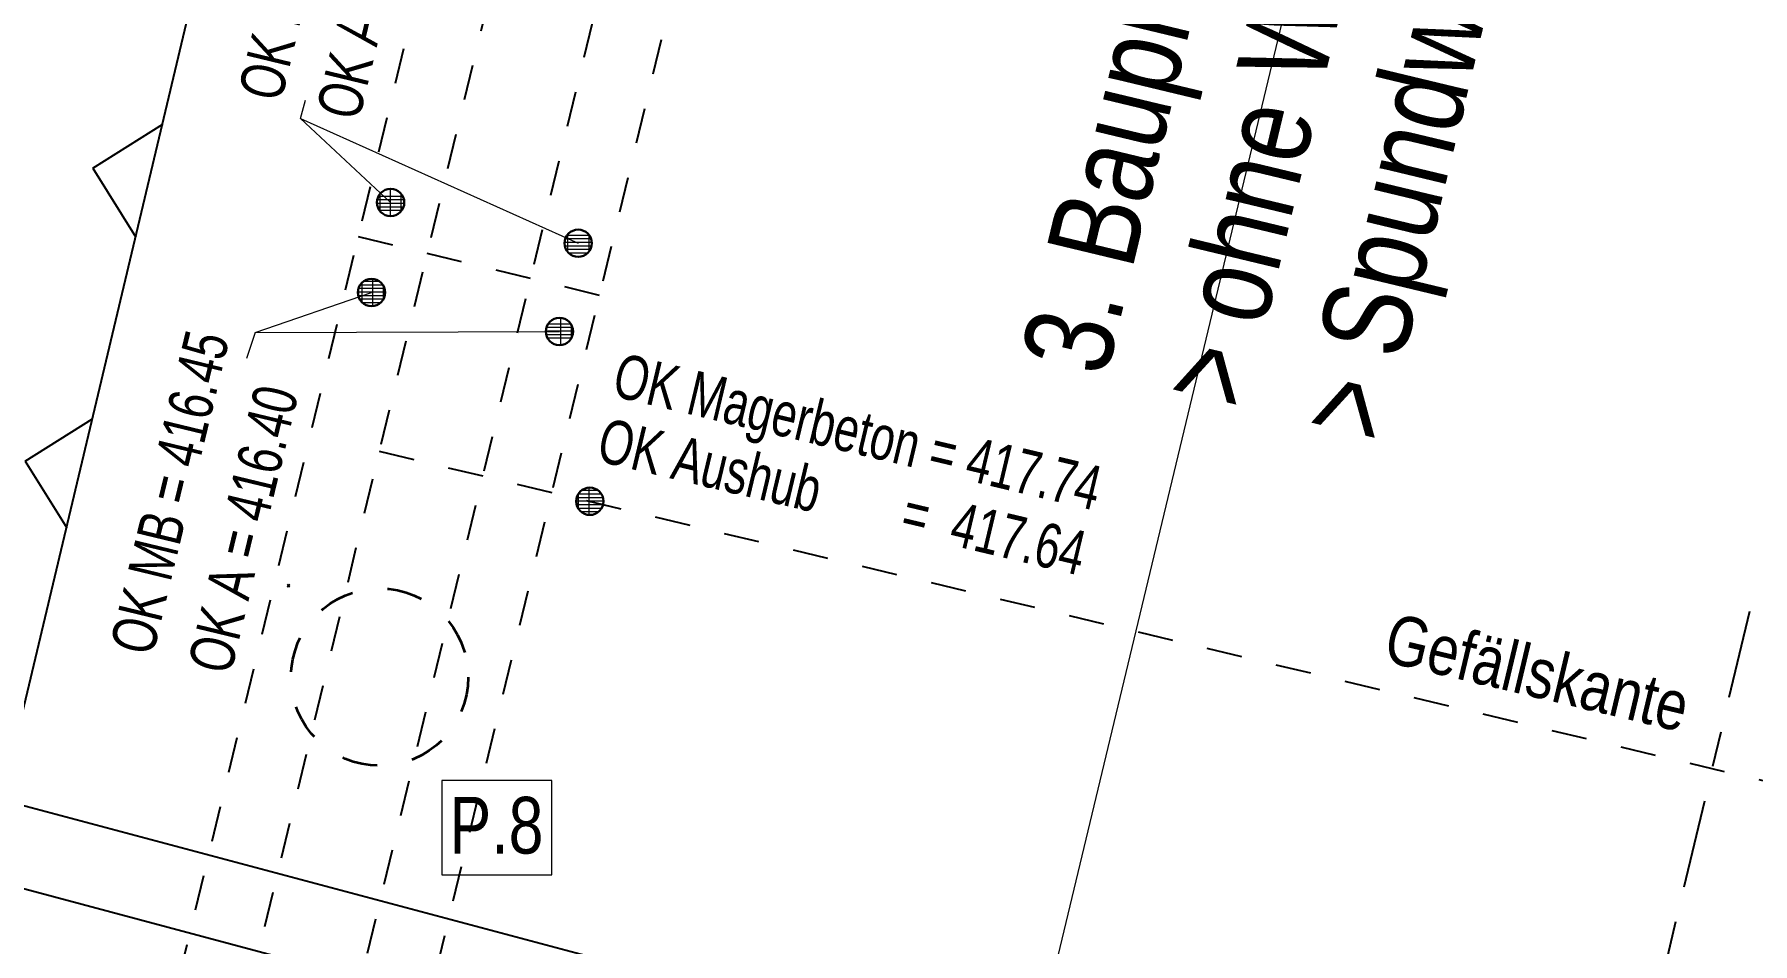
# Model space of a CAD drawing. Header units: metres. Extents: x 2681086.2 to 2681125.9, y 1225431.9 to 1225460.7.
# Drawn here: x 2681113.321 to 2681118.168, y 1225450.579 to 1225453.144 of the extents above; entities that cross this region are included whole.
import ezdxf

# ---------------------------------------------------------------- set-up
doc = ezdxf.new("R2010")
doc.units = ezdxf.units.M
for name, pattern in [('ACAD_ISO14W100_S12', [0.35, 0.25, -0.05, 0, -0.05]), ('ALL_S17', [0.025, 0, -0.025]), ('ALL_S19', [0.075, 0, -0.075]), ('AUSGEZOGEN', [0]), ('MITTE2_S7', [0.55, 0.375, -0.175]), ('STRICHLINIE2_S3', [0.125, 0.075, -0.05])]:
    doc.linetypes.add(name, pattern=pattern)
for name, color, linetype, lineweight in [('AXE', 4, 'MITTE2_S7', 18), ('Beton Ansicht', 252, 'AUSGEZOGEN', 25), ('Beton geschnitten', 8, 'AUSGEZOGEN', 25), ('Design', 250, 'AUSGEZOGEN', 18), ('Stahl', 252, 'AUSGEZOGEN', 18), ('Standard', 7, 'AUSGEZOGEN', 13), ('Text Waende', 7, 'AUSGEZOGEN', 18)]:
    doc.layers.add(name, color=color, linetype=linetype, lineweight=lineweight)
doc.styles.add('ARIAL', font='arial.ttf')
pattern_1 = [(0, (2680800.786, 1224999.838), (0, 0.01), []), (90, (2680800.786, 1224999.838), (-0.01, 0), [])]

msp = doc.modelspace()

# ---------------------------------------------------------------- hatches: boundary and pattern name
at = {"layer": 'Beton Ansicht', "transparency": 33554687}
h = msp.add_hatch(dxfattribs=at)
h.set_pattern_fill('MUSTER', color=256, scale=0.6, angle=302, style=0, pattern_type=2)
h.set_pattern_definition([(302, (2680802.439, 1224999.456), (0.8267804, -0.1908773), [0.6, -0.6]), (32, (2680802.439, 1224999.456), (0.1908773, 0.8267804), [0.6, -0.6])])
h.paths.add_polyline_path([(2681113.23, 1225450.985), (2681115.221, 1225459.361), (2681114.574, 1225459.502), (2681112.956, 1225454.441), (2681112.233, 1225452.548)], flags=0)
at = {"layer": 'Standard', "linetype": 'AUSGEZOGEN', "lineweight": 13, "transparency": 33554687}
h = msp.add_hatch(dxfattribs=at)
h.set_pattern_fill('SCHRAFFUR_10', scale=0.05, style=0, pattern_type=2)
h.set_pattern_definition(pattern_1)
h.paths.add_polyline_path([(2681114.294, 1225452.649), (2681114.293, 1225452.651), (2681114.292, 1225452.653), (2681114.291, 1225452.655), (2681114.29, 1225452.657), (2681114.289, 1225452.66), (2681114.288, 1225452.662), (2681114.288, 1225452.664), (2681114.288, 1225452.667), (2681114.288, 1225452.669), (2681114.288, 1225452.672), (2681114.288, 1225452.674), (2681114.288, 1225452.676), (2681114.289, 1225452.679), (2681114.289, 1225452.681), (2681114.29, 1225452.683), (2681114.291, 1225452.686), (2681114.292, 1225452.688), (2681114.293, 1225452.69), (2681114.294, 1225452.692), (2681114.296, 1225452.694), (2681114.297, 1225452.696), (2681114.299, 1225452.698), (2681114.301, 1225452.699), (2681114.303, 1225452.701), (2681114.305, 1225452.702), (2681114.307, 1225452.703), (2681114.309, 1225452.704), (2681114.311, 1225452.705), (2681114.313, 1225452.706), (2681114.316, 1225452.707), (2681114.318, 1225452.708), (2681114.32, 1225452.708), (2681114.323, 1225452.708), (2681114.325, 1225452.708), (2681114.328, 1225452.708), (2681114.33, 1225452.708), (2681114.332, 1225452.708), (2681114.335, 1225452.707), (2681114.337, 1225452.707), (2681114.339, 1225452.706), (2681114.342, 1225452.705), (2681114.344, 1225452.704), (2681114.346, 1225452.703), (2681114.348, 1225452.702), (2681114.35, 1225452.7), (2681114.352, 1225452.699), (2681114.353, 1225452.697), (2681114.355, 1225452.695), (2681114.357, 1225452.693), (2681114.358, 1225452.691), (2681114.359, 1225452.689), (2681114.36, 1225452.687), (2681114.361, 1225452.685), (2681114.362, 1225452.683), (2681114.363, 1225452.68), (2681114.364, 1225452.678), (2681114.364, 1225452.676), (2681114.364, 1225452.673), (2681114.364, 1225452.671), (2681114.364, 1225452.668), (2681114.364, 1225452.666), (2681114.364, 1225452.664), (2681114.363, 1225452.661), (2681114.363, 1225452.659), (2681114.362, 1225452.657), (2681114.361, 1225452.654), (2681114.36, 1225452.652), (2681114.359, 1225452.65), (2681114.358, 1225452.648), (2681114.356, 1225452.646), (2681114.355, 1225452.644), (2681114.353, 1225452.643), (2681114.351, 1225452.641), (2681114.349, 1225452.639), (2681114.347, 1225452.638), (2681114.345, 1225452.637), (2681114.343, 1225452.636), (2681114.341, 1225452.635), (2681114.339, 1225452.634), (2681114.336, 1225452.633), (2681114.334, 1225452.632), (2681114.332, 1225452.632), (2681114.329, 1225452.632), (2681114.327, 1225452.632), (2681114.324, 1225452.632), (2681114.322, 1225452.632), (2681114.32, 1225452.632), (2681114.317, 1225452.633), (2681114.315, 1225452.633), (2681114.313, 1225452.634), (2681114.31, 1225452.635), (2681114.308, 1225452.636), (2681114.306, 1225452.637), (2681114.304, 1225452.638), (2681114.302, 1225452.64), (2681114.3, 1225452.641), (2681114.299, 1225452.643), (2681114.297, 1225452.645), (2681114.295, 1225452.647)], flags=0)
h = msp.add_hatch(dxfattribs=at)
h.set_pattern_fill('SCHRAFFUR_10', scale=0.05, style=0, pattern_type=2)
h.set_pattern_definition(pattern_1)
h.paths.add_polyline_path([(2681114.823, 1225452.534), (2681114.822, 1225452.536), (2681114.821, 1225452.538), (2681114.82, 1225452.54), (2681114.819, 1225452.543), (2681114.818, 1225452.545), (2681114.817, 1225452.547), (2681114.817, 1225452.55), (2681114.817, 1225452.552), (2681114.817, 1225452.554), (2681114.817, 1225452.557), (2681114.817, 1225452.559), (2681114.817, 1225452.562), (2681114.818, 1225452.564), (2681114.818, 1225452.566), (2681114.819, 1225452.569), (2681114.82, 1225452.571), (2681114.821, 1225452.573), (2681114.822, 1225452.575), (2681114.823, 1225452.577), (2681114.825, 1225452.579), (2681114.826, 1225452.581), (2681114.828, 1225452.583), (2681114.83, 1225452.584), (2681114.832, 1225452.586), (2681114.834, 1225452.587), (2681114.836, 1225452.589), (2681114.838, 1225452.59), (2681114.84, 1225452.591), (2681114.842, 1225452.592), (2681114.845, 1225452.592), (2681114.847, 1225452.593), (2681114.849, 1225452.593), (2681114.852, 1225452.594), (2681114.854, 1225452.594), (2681114.857, 1225452.594), (2681114.859, 1225452.594), (2681114.861, 1225452.593), (2681114.864, 1225452.593), (2681114.866, 1225452.592), (2681114.868, 1225452.591), (2681114.871, 1225452.59), (2681114.873, 1225452.589), (2681114.875, 1225452.588), (2681114.877, 1225452.587), (2681114.879, 1225452.585), (2681114.881, 1225452.584), (2681114.882, 1225452.582), (2681114.884, 1225452.58), (2681114.886, 1225452.579), (2681114.887, 1225452.577), (2681114.888, 1225452.575), (2681114.889, 1225452.572), (2681114.89, 1225452.57), (2681114.891, 1225452.568), (2681114.892, 1225452.566), (2681114.893, 1225452.563), (2681114.893, 1225452.561), (2681114.893, 1225452.559), (2681114.893, 1225452.556), (2681114.893, 1225452.554), (2681114.893, 1225452.551), (2681114.893, 1225452.549), (2681114.892, 1225452.547), (2681114.892, 1225452.544), (2681114.891, 1225452.542), (2681114.89, 1225452.54), (2681114.889, 1225452.537), (2681114.888, 1225452.535), (2681114.887, 1225452.533), (2681114.885, 1225452.531), (2681114.884, 1225452.53), (2681114.882, 1225452.528), (2681114.88, 1225452.526), (2681114.878, 1225452.525), (2681114.876, 1225452.523), (2681114.874, 1225452.522), (2681114.872, 1225452.521), (2681114.87, 1225452.52), (2681114.868, 1225452.519), (2681114.865, 1225452.518), (2681114.863, 1225452.518), (2681114.861, 1225452.517), (2681114.858, 1225452.517), (2681114.856, 1225452.517), (2681114.853, 1225452.517), (2681114.851, 1225452.517), (2681114.849, 1225452.517), (2681114.846, 1225452.518), (2681114.844, 1225452.518), (2681114.842, 1225452.519), (2681114.839, 1225452.52), (2681114.837, 1225452.521), (2681114.835, 1225452.522), (2681114.833, 1225452.524), (2681114.831, 1225452.525), (2681114.829, 1225452.527), (2681114.827, 1225452.528), (2681114.826, 1225452.53), (2681114.824, 1225452.532)], flags=0)
h = msp.add_hatch(dxfattribs=at)
h.set_pattern_fill('SCHRAFFUR_10', scale=0.05, style=0, pattern_type=2)
h.set_pattern_definition(pattern_1)
h.paths.add_polyline_path([(2681114.251, 1225452.449), (2681114.249, 1225452.447), (2681114.248, 1225452.446), (2681114.246, 1225452.444), (2681114.244, 1225452.442), (2681114.242, 1225452.441), (2681114.241, 1225452.439), (2681114.24, 1225452.437), (2681114.238, 1225452.435), (2681114.237, 1225452.432), (2681114.236, 1225452.43), (2681114.235, 1225452.428), (2681114.235, 1225452.426), (2681114.234, 1225452.423), (2681114.234, 1225452.421), (2681114.234, 1225452.418), (2681114.234, 1225452.416), (2681114.234, 1225452.414), (2681114.234, 1225452.411), (2681114.234, 1225452.409), (2681114.235, 1225452.406), (2681114.235, 1225452.404), (2681114.236, 1225452.402), (2681114.237, 1225452.4), (2681114.238, 1225452.398), (2681114.24, 1225452.395), (2681114.241, 1225452.393), (2681114.242, 1225452.392), (2681114.244, 1225452.39), (2681114.246, 1225452.388), (2681114.248, 1225452.386), (2681114.249, 1225452.385), (2681114.251, 1225452.384), (2681114.254, 1225452.382), (2681114.256, 1225452.381), (2681114.258, 1225452.38), (2681114.26, 1225452.379), (2681114.262, 1225452.379), (2681114.265, 1225452.378), (2681114.267, 1225452.378), (2681114.27, 1225452.378), (2681114.272, 1225452.378), (2681114.274, 1225452.378), (2681114.277, 1225452.378), (2681114.279, 1225452.378), (2681114.282, 1225452.379), (2681114.284, 1225452.379), (2681114.286, 1225452.38), (2681114.288, 1225452.381), (2681114.291, 1225452.382), (2681114.293, 1225452.384), (2681114.295, 1225452.385), (2681114.297, 1225452.386), (2681114.298, 1225452.388), (2681114.3, 1225452.39), (2681114.302, 1225452.392), (2681114.303, 1225452.393), (2681114.305, 1225452.395), (2681114.306, 1225452.398), (2681114.307, 1225452.4), (2681114.308, 1225452.402), (2681114.309, 1225452.404), (2681114.309, 1225452.406), (2681114.31, 1225452.409), (2681114.31, 1225452.411), (2681114.31, 1225452.414), (2681114.311, 1225452.416), (2681114.31, 1225452.418), (2681114.31, 1225452.421), (2681114.31, 1225452.423), (2681114.309, 1225452.426), (2681114.309, 1225452.428), (2681114.308, 1225452.43), (2681114.307, 1225452.432), (2681114.306, 1225452.435), (2681114.305, 1225452.437), (2681114.303, 1225452.439), (2681114.302, 1225452.441), (2681114.3, 1225452.442), (2681114.298, 1225452.444), (2681114.297, 1225452.446), (2681114.295, 1225452.447), (2681114.293, 1225452.449), (2681114.291, 1225452.45), (2681114.288, 1225452.451), (2681114.286, 1225452.452), (2681114.284, 1225452.453), (2681114.282, 1225452.453), (2681114.279, 1225452.454), (2681114.277, 1225452.454), (2681114.274, 1225452.454), (2681114.272, 1225452.455), (2681114.27, 1225452.454), (2681114.267, 1225452.454), (2681114.265, 1225452.454), (2681114.262, 1225452.453), (2681114.26, 1225452.453), (2681114.258, 1225452.452), (2681114.256, 1225452.451), (2681114.254, 1225452.45)], flags=0)
h = msp.add_hatch(dxfattribs=at)
h.set_pattern_fill('SCHRAFFUR_10', scale=0.05, style=0, pattern_type=2)
h.set_pattern_definition(pattern_1)
h.paths.add_polyline_path([(2681114.781, 1225452.338), (2681114.779, 1225452.337), (2681114.777, 1225452.335), (2681114.776, 1225452.334), (2681114.774, 1225452.332), (2681114.772, 1225452.33), (2681114.771, 1225452.328), (2681114.769, 1225452.326), (2681114.768, 1225452.324), (2681114.767, 1225452.322), (2681114.766, 1225452.32), (2681114.765, 1225452.318), (2681114.765, 1225452.315), (2681114.764, 1225452.313), (2681114.764, 1225452.311), (2681114.764, 1225452.308), (2681114.763, 1225452.306), (2681114.764, 1225452.303), (2681114.764, 1225452.301), (2681114.764, 1225452.299), (2681114.765, 1225452.296), (2681114.765, 1225452.294), (2681114.766, 1225452.292), (2681114.767, 1225452.289), (2681114.768, 1225452.287), (2681114.769, 1225452.285), (2681114.771, 1225452.283), (2681114.772, 1225452.281), (2681114.774, 1225452.279), (2681114.776, 1225452.278), (2681114.777, 1225452.276), (2681114.779, 1225452.275), (2681114.781, 1225452.273), (2681114.783, 1225452.272), (2681114.786, 1225452.271), (2681114.788, 1225452.27), (2681114.79, 1225452.269), (2681114.792, 1225452.268), (2681114.795, 1225452.268), (2681114.797, 1225452.268), (2681114.8, 1225452.267), (2681114.802, 1225452.267), (2681114.804, 1225452.267), (2681114.807, 1225452.268), (2681114.809, 1225452.268), (2681114.812, 1225452.268), (2681114.814, 1225452.269), (2681114.816, 1225452.27), (2681114.818, 1225452.271), (2681114.82, 1225452.272), (2681114.823, 1225452.273), (2681114.825, 1225452.275), (2681114.826, 1225452.276), (2681114.828, 1225452.278), (2681114.83, 1225452.279), (2681114.832, 1225452.281), (2681114.833, 1225452.283), (2681114.834, 1225452.285), (2681114.836, 1225452.287), (2681114.837, 1225452.289), (2681114.838, 1225452.292), (2681114.839, 1225452.294), (2681114.839, 1225452.296), (2681114.84, 1225452.299), (2681114.84, 1225452.301), (2681114.84, 1225452.303), (2681114.84, 1225452.306), (2681114.84, 1225452.308), (2681114.84, 1225452.311), (2681114.84, 1225452.313), (2681114.839, 1225452.315), (2681114.839, 1225452.318), (2681114.838, 1225452.32), (2681114.837, 1225452.322), (2681114.836, 1225452.324), (2681114.834, 1225452.326), (2681114.833, 1225452.328), (2681114.832, 1225452.33), (2681114.83, 1225452.332), (2681114.828, 1225452.334), (2681114.826, 1225452.335), (2681114.825, 1225452.337), (2681114.823, 1225452.338), (2681114.82, 1225452.339), (2681114.818, 1225452.341), (2681114.816, 1225452.342), (2681114.814, 1225452.342), (2681114.812, 1225452.343), (2681114.809, 1225452.344), (2681114.807, 1225452.344), (2681114.804, 1225452.344), (2681114.802, 1225452.344), (2681114.8, 1225452.344), (2681114.797, 1225452.344), (2681114.795, 1225452.344), (2681114.792, 1225452.343), (2681114.79, 1225452.342), (2681114.788, 1225452.342), (2681114.786, 1225452.341), (2681114.783, 1225452.339)], flags=0)
h = msp.add_hatch(dxfattribs=at)
h.set_pattern_fill('SCHRAFFUR_10', scale=0.05, style=0, pattern_type=2)
h.set_pattern_definition(pattern_1)
h.paths.add_polyline_path([(2681114.907, 1225451.794), (2681114.909, 1225451.795), (2681114.911, 1225451.796), (2681114.913, 1225451.798), (2681114.915, 1225451.8), (2681114.917, 1225451.801), (2681114.918, 1225451.803), (2681114.92, 1225451.805), (2681114.921, 1225451.807), (2681114.922, 1225451.809), (2681114.923, 1225451.812), (2681114.924, 1225451.814), (2681114.925, 1225451.816), (2681114.925, 1225451.818), (2681114.926, 1225451.821), (2681114.926, 1225451.823), (2681114.926, 1225451.826), (2681114.926, 1225451.828), (2681114.926, 1225451.83), (2681114.926, 1225451.833), (2681114.925, 1225451.835), (2681114.925, 1225451.838), (2681114.924, 1225451.84), (2681114.923, 1225451.842), (2681114.922, 1225451.844), (2681114.921, 1225451.846), (2681114.92, 1225451.848), (2681114.918, 1225451.85), (2681114.917, 1225451.852), (2681114.915, 1225451.854), (2681114.913, 1225451.856), (2681114.911, 1225451.857), (2681114.909, 1225451.859), (2681114.907, 1225451.86), (2681114.905, 1225451.861), (2681114.903, 1225451.862), (2681114.901, 1225451.863), (2681114.898, 1225451.864), (2681114.896, 1225451.864), (2681114.894, 1225451.865), (2681114.891, 1225451.865), (2681114.889, 1225451.865), (2681114.887, 1225451.865), (2681114.884, 1225451.865), (2681114.882, 1225451.865), (2681114.879, 1225451.864), (2681114.877, 1225451.864), (2681114.875, 1225451.863), (2681114.872, 1225451.862), (2681114.87, 1225451.861), (2681114.868, 1225451.86), (2681114.866, 1225451.859), (2681114.864, 1225451.857), (2681114.862, 1225451.856), (2681114.861, 1225451.854), (2681114.859, 1225451.852), (2681114.857, 1225451.85), (2681114.856, 1225451.848), (2681114.855, 1225451.846), (2681114.853, 1225451.844), (2681114.852, 1225451.842), (2681114.852, 1225451.84), (2681114.851, 1225451.837), (2681114.85, 1225451.835), (2681114.85, 1225451.833), (2681114.849, 1225451.83), (2681114.849, 1225451.828), (2681114.849, 1225451.826), (2681114.849, 1225451.823), (2681114.85, 1225451.821), (2681114.85, 1225451.818), (2681114.851, 1225451.816), (2681114.852, 1225451.814), (2681114.852, 1225451.811), (2681114.853, 1225451.809), (2681114.855, 1225451.807), (2681114.856, 1225451.805), (2681114.857, 1225451.803), (2681114.859, 1225451.801), (2681114.861, 1225451.8), (2681114.862, 1225451.798), (2681114.864, 1225451.796), (2681114.866, 1225451.795), (2681114.868, 1225451.794), (2681114.87, 1225451.792), (2681114.873, 1225451.791), (2681114.875, 1225451.791), (2681114.877, 1225451.79), (2681114.879, 1225451.789), (2681114.882, 1225451.789), (2681114.884, 1225451.788), (2681114.887, 1225451.788), (2681114.889, 1225451.788), (2681114.891, 1225451.788), (2681114.894, 1225451.789), (2681114.896, 1225451.789), (2681114.899, 1225451.79), (2681114.901, 1225451.791), (2681114.903, 1225451.791), (2681114.905, 1225451.793)], flags=0)

# ---------------------------------------------------------------- linework, layer by layer
at = {"layer": 'AXE', "color": 52, "linetype": 'AUSGEZOGEN', "transparency": 33554687}
for p, q in [((2681114.042, 1225451.592), (2681114.034, 1225451.586)), ((2681114.042, 1225451.592), (2681114.034, 1225451.586)), ((2681114.034, 1225451.586), (2681114.042, 1225451.592)), ((2681114.035, 1225451.593), (2681114.041, 1225451.585)), ((2681114.035, 1225451.593), (2681114.041, 1225451.585)), ((2681114.041, 1225451.585), (2681114.035, 1225451.593))]:
    msp.add_line(p, q, dxfattribs=at)
at = {"layer": 'Beton geschnitten', "transparency": 33554687}
for p, q in [((2681113.229, 1225450.985), (2681115.221, 1225459.361)), ((2681111.701, 1225451.392), (2681123.853, 1225448.156))]:
    msp.add_line(p, q, dxfattribs=at)
at = {"layer": 'Beton geschnitten', "color": 7, "linetype": 'ALL_S17', "lineweight": 25, "transparency": 33554687}
for p, q in [((2681113.4, 1225449.119), (2681115.843, 1225459.226)), ((2681114.08, 1225448.95), (2681116.527, 1225459.077)), ((2681113.595, 1225449.072), (2681115.333, 1225456.264)), ((2681113.885, 1225448.997), (2681115.626, 1225456.201)), ((2681114.915, 1225452.408), (2681114.235, 1225452.573))]:
    msp.add_line(p, q, dxfattribs=at)
at = {"layer": 'Design', "color": 7, "linetype": 'AUSGEZOGEN', "lineweight": 13, "transparency": 33554687}
msp.add_line((2681116.021, 1225449.763), (2681118.167, 1225458.706), dxfattribs=at)
at = {"layer": 'Design', "color": 7, "linetype": 'ALL_S19', "lineweight": 25, "transparency": 33554687}
msp.add_line((2681114.294, 1225451.968), (2681121.751, 1225450.193), dxfattribs=at)
at = {"layer": 'Design', "color": 7, "linetype": 'STRICHLINIE2_S3', "lineweight": 35, "transparency": 33554687}
msp.add_circle((2681114.295, 1225451.331), 0.25, dxfattribs=at)
at = {"layer": 'Stahl', "color": 7, "linetype": 'AUSGEZOGEN', "lineweight": 13, "transparency": 33554687}
for p, q in [((2681114.072, 1225452.907), (2681114.086, 1225452.959)), ((2681114.072, 1225452.907), (2681114.326, 1225452.67)), ((2681114.072, 1225452.907), (2681114.855, 1225452.555)), ((2681113.944, 1225452.303), (2681114.272, 1225452.416)), ((2681113.944, 1225452.303), (2681113.919, 1225452.23)), ((2681113.944, 1225452.303), (2681114.802, 1225452.306))]:
    msp.add_line(p, q, dxfattribs=at)
at = {"layer": 'Standard', "color": 7, "linetype": 'ACAD_ISO14W100_S12', "lineweight": 25, "transparency": 33554687}
msp.add_line((2681117.338, 1225448.064), (2681118.169, 1225451.555), dxfattribs=at)
at = {"layer": 'Standard', "color": 7, "linetype": 'AUSGEZOGEN', "lineweight": 25, "transparency": 33554687}
msp.add_line((2681112.789, 1225450.868), (2681122.652, 1225448.239), dxfattribs=at)
at = {"layer": 'Standard', "color": 7, "linetype": 'AUSGEZOGEN', "lineweight": 30, "transparency": 33554687}
for centre in [(2681114.326, 1225452.67), (2681114.855, 1225452.555), (2681114.272, 1225452.416), (2681114.802, 1225452.306), (2681114.888, 1225451.827)]:
    msp.add_circle(centre, 0.0385, dxfattribs=at)
at = {"layer": 'Text Waende', "color": 7, "linetype": 'AUSGEZOGEN', "lineweight": 13, "transparency": 33554687}
msp.add_lwpolyline([(2681114.47, 1225450.773), (2681114.781, 1225450.773), (2681114.781, 1225451.039), (2681114.47, 1225451.039), (2681114.47, 1225450.773)], dxfattribs=at)

# ---------------------------------------------------------------- texts
at = {"layer": 'Standard', "color": 7, "linetype": 'AUSGEZOGEN', "lineweight": 13, "transparency": 33554687, "char_height": 0.125, "attachment_point": 1, "style": 'ARIAL'}
for s, insert, width, rotation, line_spacing_factor in [('\\A1;{\\fArial|i0|b0;\\H0.125000;\\W0.714286;\\C7;OK MB = 417.55}\\P{\\fArial|i0|b0;\\H0.125000;\\W0.714286;\\C7;OK A = 417.50}\\P', (2681113.895, 1225452.98), 0.9714, 76.414, 1.0843), ('\\A1;{\\fArial|i0|b0;\\H0.125000;\\W0.714286;\\C7;OK MB = 416.45}\\P{\\fArial|i0|b0;\\H0.125000;\\W0.714286;\\C7;OK A = 416.40}\\P', (2681113.533, 1225451.417), 0.9714, 76.414, 1.0843), ('\\A1;{\\fArial|i0|b0;\\H0.125000;\\W0.714286;\\C7;OK Magerbeton = 417.74}\\P{\\fArial|i0|b0;\\H0.125000;\\W0.714286;\\C7;OK Aushub       =  417.64}\\P', (2681114.975, 1225452.247), 1.5446, 346.6141, 0.9036)]:
    msp.add_mtext(s, dxfattribs=dict(at, insert=insert, width=width, rotation=rotation, line_spacing_factor=line_spacing_factor))
at = {"layer": 'Text Waende', "transparency": 33554687, "insert": (2681116.065, 1225452.081), "char_height": 0.25, "width": 3.2138, "attachment_point": 1, "rotation": 76.5085, "line_spacing_factor": 0.9639, "style": 'ARIAL'}
msp.add_mtext('\\A1;{\\fArial|i0|b0;\\H0.250000;\\W0.800000;\\C7;  3. Bauphase Baugrube}\\P{\\fArial|i0|b0;\\H0.250000;\\W0.800000;\\C7;  > ohne Wasserhaltung}\\P{\\fArial|i0|b0;\\H0.250000;\\W0.800000;\\C7;  > Spundwand gezogen }\\P', dxfattribs=at)
at = {"layer": 'Text Waende', "color": 7, "linetype": 'AUSGEZOGEN', "lineweight": 25, "transparency": 33554687, "insert": (2681117.121, 1225451.375), "char_height": 0.14, "width": 0.9298, "attachment_point": 7, "rotation": 346.6141, "style": 'ARIAL'}
msp.add_mtext('\\W0.80;Gefällskante', dxfattribs=at)
at = {"layer": 'Text Waende', "color": 7, "linetype": 'AUSGEZOGEN', "lineweight": 13, "transparency": 33554687, "insert": (2681114.492, 1225450.831), "char_height": 0.16, "width": 0.332, "attachment_point": 7, "style": 'ARIAL'}
msp.add_mtext('\\W0.79;P.8', dxfattribs=at)

doc.saveas('drawing.dxf')
